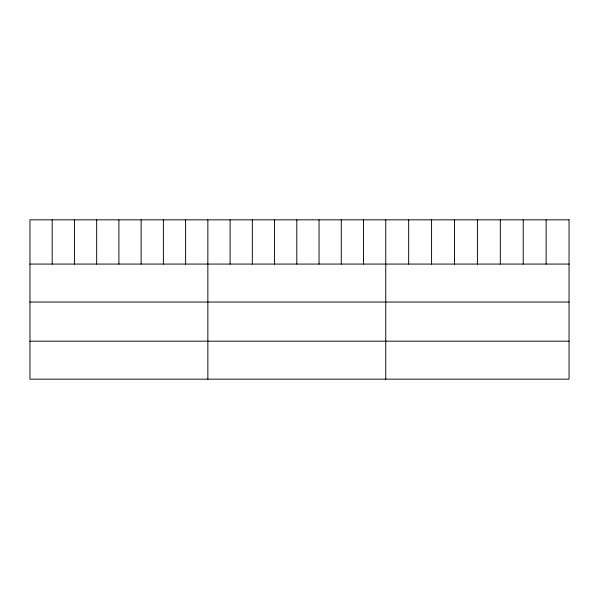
<?xml version="1.0" encoding="UTF-8"?>
<svg xmlns="http://www.w3.org/2000/svg" width="599" height="599" viewBox="0 0 599 599"><rect width="100%" height="100%" fill="white"/><g stroke="black" fill="none" stroke-linecap="round" stroke-linejoin="round"><path stroke-width="0.9" d="M29.95 264.069L569.05 264.069M29.95 302.046L569.05 302.046M29.95 341.175L569.05 341.175M546.138 219.84L546.138 264.069M523.226 219.84L523.226 264.069M500.315 219.84L500.315 264.069M477.403 219.84L477.403 264.069M454.491 219.84L454.491 264.069M431.579 219.84L431.579 264.069M408.668 219.84L408.668 264.069M385.756 219.84L385.756 379.16M363.518 219.84L363.518 264.069M341.28 219.84L341.28 264.069M319.042 219.84L319.042 264.069M296.805 219.84L296.805 264.069M274.567 219.84L274.567 264.069M252.329 219.84L252.329 264.069M230.091 219.84L230.091 264.069M207.853 219.84L207.853 379.16M185.615 219.84L185.615 264.069M163.377 219.84L163.377 264.069M141.139 219.84L141.139 264.069M118.902 219.84L118.902 264.069M96.664 219.84L96.664 264.069M74.426 219.84L74.426 264.069M52.188 219.84L52.188 264.069M569.05 219.84L29.95 219.84L29.95 379.16L569.05 379.16L569.05 219.84"/></g></svg>
